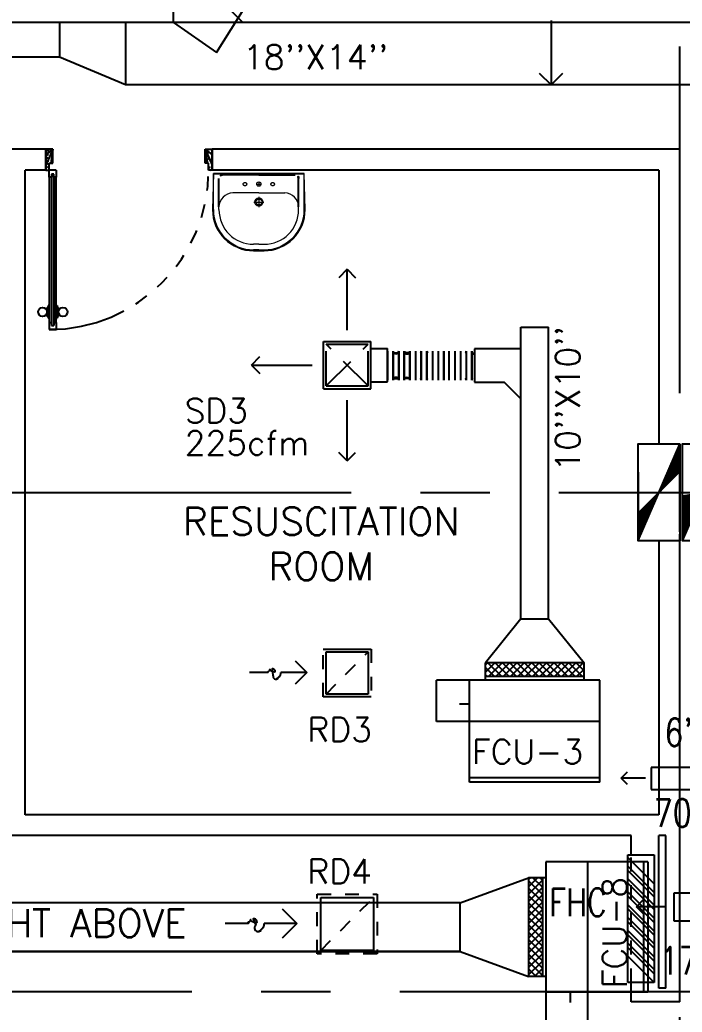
# Model space of a CAD drawing. Extents: x 417866230.2 to 417866327.8, y 43498045.5 to 43498135.4.
# Drawn here: x 417866279.05 to 417866283.83, y 43498103.77 to 43498110.93 of the extents above; entities that cross this region are included whole.
import ezdxf
from ezdxf.enums import TextEntityAlignment as Align

# ---------------------------------------------------------------- set-up
doc = ezdxf.new("R2010")
doc.units = 0
doc.header["$MEASUREMENT"] = 0
for name, pattern in [('CENTERX2', [4, 2.5, -0.5, 0.5, -0.5]), ('DASHED', [0.75, 0.5, -0.25]), ('HIDDEN', [0.375, 0.25, -0.125])]:
    doc.linetypes.add(name, pattern=pattern)
doc.layers.get('0').update_dxf_attribs({"linetype": 'CONTINUOUS'})
for name, color, linetype in [('AXES', 11, 'CENTERX2'), ('COL', 9, 'CONTINUOUS'), ('DOOR', 9, 'CONTINUOUS'), ('DUCT', 6, 'CONTINUOUS'), ('FCU', 6, 'CONTINUOUS'), ('FHC', 9, 'CONTINUOUS'), ('FIX', 9, 'CONTINUOUS'), ('HAT', 12, 'CONTINUOUS'), ('M-AC-FLEX', 3, 'CONTINUOUS'), ('M-EGU.', 2, 'CONTINUOUS'), ('RM-NAME', 9, 'CONTINUOUS'), ('SCD', 2, 'CONTINUOUS'), ('WALL', 4, 'CONTINUOUS')]:
    doc.layers.add(name, color=color, linetype=linetype)
doc.styles.add('ROMANS', font='ROMANS.shx', dxfattribs={"width": 0.6})

# ---------------------------------------------------------------- blocks, each defined once
blk = doc.blocks.new('RM1')
at = {"layer": 'RM-NAME', "style": 'ROMANS'}
for tag, p in [('ROOMNAME1', (0, 323.8095238059759)), ('ROOMNAME2', (0, 0))]:
    blk.add_attdef(tag, text='', height=200, dxfattribs=at).set_placement(p, align=Align.MIDDLE)
blk = doc.blocks.new('C11')
at = {"layer": 'HAT'}
h = blk.add_hatch(dxfattribs=at)
h.set_pattern_fill('ANSI31', color=256, scale=300, style=0)
h.set_pattern_definition([(45, (-383765.2316736817, -62180.99999999946), (-26.51650429449553, 26.51650429449553), [])])
h.paths.add_polyline_path([(-19.99999999988358, 350.0000000000218), (-20, 700.0000000000582), (-319.9999999998836, 700.0000000000655), (-319.9999999998254, 350.0000000000146)])
h.paths.add_polyline_path([(-319.9999999998254, 6.548361852765083e-11), (-20, 5.820766091346741e-11), (-20, 350.0000000000218), (-319.9999999998254, 350.0000000000218)])
h = blk.add_hatch(dxfattribs=at)
h.set_pattern_fill('ANSI31', color=256, scale=300, style=0)
h.set_pattern_definition([(45, (-383445.2316736818, -62180.99999999952), (-26.51650429449553, 26.51650429449553), [])])
h.paths.add_polyline_path([(300.0000000000582, 349.9999999999636), (299.9999999999418, 700), (5.820766091346741e-11, 700.0000000000073), (1.164153218269348e-10, 349.9999999999563)])
h.paths.add_polyline_path([(1.164153218269348e-10, 7.275957614183426e-12), (299.9999999999418, 0), (299.9999999999418, 349.9999999999636), (1.164153218269348e-10, 349.9999999999636)])
at = {"layer": 'COL'}
for points in [[(-19.99999999994179, 700.0000000000582), (-20, 5.820766091346741e-11), (-319.9999999998254, 5.820766091346741e-11), (-319.9999999998254, 700.0000000000582)], [(300.0000000001164, 700), (300.0000000001164, 0), (0, 0), (5.820766091346741e-11, 700)]]:
    blk.add_lwpolyline(points, close=True, dxfattribs=at)
blk = doc.blocks.new('DOOR100')
at = {"layer": 'DOOR', "color": 7, "linetype": 'ByBlock'}
for p, q in [((-75.00000000011642, 1250), (-74.99999999959255, 1300.000000000029)), ((-75.00000000011642, 1300), (-25.00000000011642, 1300)), ((-25.00000000011642, 1300), (-75.00000000011642, 1300)), ((-25.00000000011642, 1250), (-25.00000000011642, 1300)), ((-82.20000000018626, 1127.642457221402), (-82.20000000018626, 1217.642457221402)), ((-75.00000000011642, 1217.642457221402), (-82.20000000018626, 1217.642457221402)), ((-58.00000000011642, 1250), (-75.00000000011642, 1250)), ((-58.00000000011642, 1250), (-58.00000000011642, 1270)), ((-42.00000000011642, 1270), (-58.00000000011642, 1270)), ((-42.00000000011642, 1250), (-42.00000000011642, 1270)), ((-25.00000000011642, 1250), (-42.00000000011642, 1250)), ((-25.00000000011642, 1217.642457221402), (-17.80000000004657, 1217.642457221402)), ((-17.80000000004657, 1127.642457221402), (-17.80000000004657, 1217.642457221402)), ((-91.20000000018626, 1205.042457221396), (-91.20000000018626, 1140.242457221408)), ((-82.20000000018626, 1205.042457221396), (-91.20000000018626, 1205.042457221396)), ((-82.20000000018626, 1205.042457221396), (-82.20000000018626, 1140.242457221408)), ((-17.80000000004657, 1205.042457221396), (-17.80000000004657, 1140.242457221408)), ((-17.80000000004657, 1205.042457221396), (-8.800000000046566, 1205.042457221396)), ((-8.800000000046566, 1205.042457221396), (-8.800000000046566, 1140.242457221408)), ((-82.20000000018626, 1140.242457221408), (-91.20000000018626, 1140.242457221408)), ((-75.00000000011642, 1127.642457221402), (-82.20000000018626, 1127.642457221402)), ((-25.00000000011642, 1127.642457221402), (-17.80000000004657, 1127.642457221402)), ((-17.80000000004657, 1140.242457221408), (-8.800000000046566, 1140.242457221408)), ((-1200, 0), (-1200, 150)), ((-1200, 150), (-1175, 150)), ((-1200, 150), (-1200, 0)), ((-1175, 150), (-1175, 100)), ((-75, 200), (-58, 200)), ((-75, 150), (-75, 200)), ((-75, 150), (-25, 150)), ((-58, 200), (-58, 180)), ((-58, 180), (-42, 180)), ((-42, 200), (-25, 200)), ((-42, 180), (-42, 200)), ((-25, 200), (-25, 150)), ((0, 150), (-25, 150)), ((-25, 150), (-25, 100)), ((0, 0), (0, 150)), ((0, 150), (0, 0)), ((-1150, 0), (-1200, 113.7099299924448)), ((-1175, 100), (-1150, 100)), ((-1150, 0), (-1163.357286043465, 100)), ((-1150, 100), (-1150, 0)), ((-50, 0), (0, 113.7099299924448)), ((-50, 100), (-50, 0)), ((-50, 0), (-36.64271395653486, 100)), ((-25, 100), (-50, 100)), ((-1150, 0), (-1200, 40.1457343158545)), ((-1150, 0), (-1200, 0)), ((-50, 0), (0, 40.1457343158545)), ((-50, 0), (0, 0))]:
    blk.add_line(p, q, dxfattribs=at)
at = {"layer": 'DOOR', "linetype": 'ByBlock'}
for p, q in [((-75.00000000011642, 1250), (-75, 200)), ((-58, 200), (-58.00000000011642, 1250)), ((-42, 200), (-42.00000000011642, 1250)), ((-25, 200), (-25.00000000011642, 1250))]:
    blk.add_line(p, q, dxfattribs=at)
at = {"layer": 'DOOR', "color": 7, "linetype": 'ByBlock'}
for centre in [(-123.5309442150756, 1172.642457221402), (23.53094421490096, 1172.642457221402)]:
    blk.add_circle(centre, 32.39999999998526, dxfattribs=at)
at = {"layer": 'DOOR', "linetype": 'HIDDEN', "ltscale": 0.5}
blk.add_arc((-24.99999999965075, 149.9999999994106), 1150.000000000618, 90, 179.9999999995831, dxfattribs=at)
at = {"layer": 'DOOR', "color": 7, "linetype": 'ByBlock'}
for centre, radius, start, end in [((-1150, 0), 154.4019578127773, 103.7142292212167, 108.8947114515936), ((-50, 0), 154.4019578127773, 71.10528854840643, 76.28577077878333), ((-1150, 0), 134.4019578127773, 100.7199763555959, 111.8401506085482), ((-1150, 0), 94.40195781277725, 90, 121.981811965689), ((-1150, 0), 74.40195781277725, 90, 132.2235735847074), ((-50, 0), 94.40195781277725, 58.01818803431096, 90), ((-50, 0), 74.40195781277725, 47.7764264152926, 90), ((-50, 0), 134.4019578127773, 68.15984939145177, 79.28002364440412), ((-50, 0), 114.4019578127773, 64.0838418833441, 77.3774258719247), ((-1150, 0), 54.40195781277725, 90, 156.7926171089788), ((-1150, 0), 34.40195781277725, 90, 180), ((-1150, 0), 14.40195781277725, 90, 180), ((-50, 0), 54.40195781277725, 23.20738289102122, 90), ((-50, 0), 34.40195781277725, 0, 90), ((-50, 0), 14.40195781277725, 0, 90)]:
    blk.add_arc(centre, radius, start, end, dxfattribs=at)
blk = doc.blocks.new('A$C49F1192B')
at = {"layer": 'DOOR', "color": 0, "linetype": 'ByBlock', "xscale": -1, "rotation": 270}
blk.add_blockref('DOOR100', (4.404137143865228e-05, 1200.000004766945), dxfattribs=at)
blk = doc.blocks.new('15RCD')
at = {"layer": 'M-EGU.', "linetype": 'HIDDEN'}
for p, q in [((-215.5, -215.5), (-215.5, 215.5)), ((-215.5, 215.5), (215.5, 215.5)), ((215.5, 215.5), (215.5, -215.5)), ((-190.5, -190.5), (190.5, 190.5)), ((215.5, -215.5), (-215.5, -215.5))]:
    blk.add_line(p, q, dxfattribs=at)
at = {"layer": 'M-EGU.'}
for p, q in [((-190.5, -190.5), (-190.5, 190.5)), ((-190.5, 190.5), (190.5, 190.5)), ((190.5, 190.5), (190.5, -190.5)), ((-468.7281883955002, 110.085429020226), (-362.6621712446213, 4.019411846995354)), ((-717.6654456853867, 4.019411846995354), (-880.3680452108383, 4.019411846995354)), ((-362.6621712446213, 4.019411846995354), (-598.2370687127113, 4.019411846995354)), ((-362.6621712446213, 4.019411846995354), (-468.7281883955002, -102.0466053336859)), ((190.5, -190.5), (-190.5, -190.5))]:
    blk.add_line(p, q, dxfattribs=at)
blk.add_lwpolyline([(-717.6654456853867, 4.019411846995354, -0.1324001419046424), (-700.9525933265686, 28.1516630128026, -0.15664048728736), (-677.8559874296188, 37.67430285364389, -0.7366118572675341), (-658.9274293780327, -9.531996622681618, 0.7742319307937748), (-638.0465269684792, -55.15178421139717, 0.2033489946306821), (-606.4340447187424, -34.56012412905693, 0.1938082075567039), (-598.2370687127113, 4.019411846995354)], format="xyb", dxfattribs=at)
blk = doc.blocks.new('LAV-003')
at = {"layer": 'FIX', "linetype": 'ByBlock'}
blk.add_line((-327.5, -25), (327.5, -25), dxfattribs=at)
at = {"layer": 'FIX', "linetype": 'Continuous', "lineweight": 20}
for p, q in [((-327.5, -285), (-327.5, -25)), ((327.5, -285), (327.5, -25)), ((0, -165), (-187.4999999999418, -165)), ((0, -165), (187.4999999999418, -165)), ((-287.5, -284.9999999999854), (-287.4999999999418, -264.9999999998545)), ((287.5, -284.9999999999854), (287.4999999999418, -264.9999999998545)), ((0, -535), (-37.5, -535)), ((0, -535), (37.5, -535)), ((0, -575), (-37.5, -575)), ((0, -575), (37.5, -575))]:
    blk.add_line(p, q, dxfattribs=at)
at = {"layer": 'FIX', "linetype": 'ByBlock', "ltscale": 0.3}
for p, q in [((-287.4999999999418, -264.999999999709), (-287.499999999709, -59.99999999749707)), ((-5.820766091346741e-11, -34.99999999755528), (-262.499999999709, -34.99999999752617)), ((5.820766091346741e-11, -34.99999999755528), (262.499999999709, -34.99999999752617)), ((287.4999999999418, -264.999999999709), (287.499999999709, -59.99999999749707))]:
    blk.add_line(p, q, dxfattribs=at)
at = {"layer": 'FIX', "lineweight": 20}
for p, q in [((-15.61226091062417, -100.9398738824166), (15.48742383631179, -100.9398738824166)), ((-2.491287887096405e-08, -85.39003150164353), (-2.491287887096405e-08, -116.4897162631896))]:
    blk.add_line(p, q, dxfattribs=at)
at = {"layer": 'FIX', "linetype": 'DASHED', "lineweight": 20, "ltscale": 0.04}
for p, q in [((0, -193.8699674672098), (0, -266.1300325327902)), ((-35.66062099515693, -230.4694115376333), (36.59944407042349, -230.4694115376333))]:
    blk.add_line(p, q, dxfattribs=at)
at = {"layer": 'FIX', "linetype": 'Continuous', "lineweight": 20}
blk.add_lwpolyline([(294.805849117809, -25.00000000005821), (-5.820766091346741e-11, -25), (-327.5, -25), (-334.5, -284.9999999999854, 0.414213562373095), (-37.5, -582), (0, -581.9999999982538), (37.5, -582, 0.414213562373095), (334.5, -285), (327.5, -25), (5.820766091346741e-11, -25)], format="xyb", dxfattribs=at)
at = {"layer": 'FIX', "linetype": 'HIDDEN', "lineweight": 20, "ltscale": 0.05}
for centre in [(-100, -100.9398738824166), (99.99999997508712, -100.9398738824166)]:
    blk.add_circle(centre, 12.43987389819046, dxfattribs=at)
at = {"layer": 'FIX', "lineweight": 20}
for centre, radius in [((-2.491287887096405e-08, -100.9398738824166), 15.54984237273808), ((0.4694115376332775, -230), 29.5), ((0.4694115376332775, -230), 22.5)]:
    blk.add_circle(centre, radius, dxfattribs=at)
at = {"layer": 'FIX', "linetype": 'ByBlock', "ltscale": 0.3}
for centre, start, end in [((-262.499999999709, -59.99999999752617), 90, 180), ((262.499999999709, -59.99999999752617), 0, 90)]:
    blk.add_arc(centre, 25, start, end, dxfattribs=at)
at = {"layer": 'FIX', "linetype": 'Continuous', "lineweight": 20}
for centre, radius, start, end in [((-187.4999999999418, -265), 100, 90, 180), ((187.4999999999418, -265), 100, 0, 90), ((-37.5, -285), 290, 180, 270), ((-37.5, -285), 250, 180, 270), ((37.5, -285), 290, 270, 0), ((37.5, -285), 250, 270, 0)]:
    blk.add_arc(centre, radius, start, end, dxfattribs=at)
blk = doc.blocks.new('*X118')
at = {"color": 0}
for p, q in [((23911.7016311791, -1650.208508714593), (23965.97302511345, -1595.937114780238)), ((23911.7016311791, -1597.1755001256), (23912.94001652446, -1595.937114780238)), ((23969.80072215648, -1695.937114780238), (23911.7016311791, -1637.838023802854)), ((23919.00603370244, -1695.937114780238), (24019.00603370244, -1595.937114780238)), ((24022.83373074547, -1695.937114780238), (23922.83373074547, -1595.937114780238)), ((23972.03904229144, -1695.937114780238), (24072.03904229143, -1595.937114780238)), ((24075.86673933447, -1695.937114780238), (23975.86673933446, -1595.937114780238)), ((24025.07205088043, -1695.937114780238), (24125.07205088042, -1595.937114780238)), ((24128.89974792346, -1695.937114780238), (24028.89974792345, -1595.937114780238)), ((24078.10505946942, -1695.937114780238), (24178.10505946941, -1595.937114780238)), ((24181.93275651245, -1695.937114780238), (24081.93275651244, -1595.937114780238)), ((24131.13806805841, -1695.937114780238), (24231.13806805841, -1595.937114780238)), ((24234.96576510144, -1695.937114780238), (24134.96576510143, -1595.937114780238)), ((24184.1710766474, -1695.937114780238), (24284.1710766474, -1595.937114780238)), ((24287.99877369043, -1695.937114780238), (24187.99877369043, -1595.937114780238)), ((24237.20408523639, -1695.937114780238), (24337.20408523639, -1595.937114780238)), ((24341.03178227942, -1695.937114780238), (24241.03178227942, -1595.937114780238)), ((24290.23709382538, -1695.937114780238), (24390.23709382538, -1595.937114780238)), ((24394.06479086841, -1695.937114780238), (24294.06479086841, -1595.937114780238)), ((24343.27010241437, -1695.937114780238), (24443.27010241437, -1595.937114780238)), ((24447.0977994574, -1695.937114780238), (24347.0977994574, -1595.937114780238)), ((24396.30311100336, -1695.937114780238), (24496.30311100336, -1595.937114780238)), ((24500.13080804639, -1695.937114780238), (24400.13080804639, -1595.937114780238)), ((24449.33611959235, -1695.937114780238), (24549.33611959235, -1595.937114780238)), ((24553.16381663538, -1695.937114780238), (24453.16381663538, -1595.937114780238)), ((24502.36912818134, -1695.937114780238), (24602.36912818134, -1595.937114780238)), ((24606.19682522438, -1695.937114780238), (24506.19682522438, -1595.937114780238)), ((24555.40213677034, -1695.937114780238), (24623.7016311791, -1627.637620371471)), ((24623.7016311791, -1660.408912145975), (24559.22983381337, -1595.937114780238)), ((24623.7016311791, -1607.375903556984), (24612.26284240236, -1595.937114780238)), ((23916.76771356749, -1695.937114780238), (23911.7016311791, -1690.871032391843)), ((24608.43514535933, -1695.937114780238), (24623.7016311791, -1680.670628960463))]:
    blk.add_line(p, q, dxfattribs=at)

msp = doc.modelspace()

# ---------------------------------------------------------------- hatches: boundary and pattern name
at = {"layer": 'FHC', "linetype": 'ByBlock', "ltscale": 0.3}
h = msp.add_hatch(dxfattribs=at)
h.set_pattern_fill('ANSI32', color=256, scale=175, angle=89.99999999999999, style=0)
h.set_pattern_definition([(135, (417866314.6828682, 43497871.7909012), (-0.04640388201837189, -0.04640388201837187), []), (135, (417866314.6828682, 43497871.82183712), (-0.04640388201837189, -0.04640388201837187), [])])
h.paths.add_polyline_path([(417866283.6318632, 43498104.90708099), (417866283.4418632, 43498104.90708099), (417866283.4418632, 43498103.98708099), (417866283.6318632, 43498103.98708099)])
h.paths.add_polyline_path([(417866284.052987, 43498103.77447238), (417866283.6321536, 43498103.77447238), (417866283.6321536, 43498104.03697238), (417866284.052987, 43498104.03697238)], flags=9)

# ---------------------------------------------------------------- linework, layer by layer
at = {"layer": 'AXES'}
for p, q in [((417866283.8168632, 43498056.23778734), (417866283.8168632, 43498134.3652593)), ((417866230.9454184, 43498107.52208099), (417866300.0368633, 43498107.52208099)), ((417866241.7968633, 43498103.92208099), (417866300.0368633, 43498103.92208099))]:
    msp.add_line(p, q, dxfattribs=at)
at = {"layer": 'DUCT'}
for p, q in [((417866280.1641046, 43498110.91214073), (417866280.1641046, 43498113.32193784)), ((417866280.473214, 43498110.69570003), (417866280.6843501, 43498111.03217366)), ((417866280.6610366, 43498110.91406589), (417866280.5641046, 43498111.01099781)), ((417866266.2359461, 43498110.91406589), (417866284.4763185, 43498110.91406589)), ((417866279.3397486, 43498110.91406589), (417866279.3397486, 43498110.66406589)), ((417866279.8172233, 43498110.91406589), (417866279.8172233, 43498110.46406589)), ((417866280.1641046, 43498110.91214073), (417866280.473214, 43498110.69570003)), ((417866273.3182054, 43498110.66406589), (417866279.3397486, 43498110.66406589)), ((417866279.3397486, 43498110.66406589), (417866279.8172233, 43498110.46406589)), ((417866279.8172233, 43498110.46406589), (417866284.4763185, 43498110.46406589)), ((417866282.6705498, 43498108.71471705), (417866282.8705498, 43498108.71471705)), ((417866282.6705498, 43498106.6098675), (417866282.6705498, 43498108.71471705)), ((417866282.8705498, 43498106.6098675), (417866282.8705498, 43498108.71471705)), ((417866282.6705498, 43498108.55723672), (417866282.3353159, 43498108.55723672)), ((417866282.3353159, 43498108.55723672), (417866282.3353159, 43498108.31723671)), ((417866282.3353159, 43498108.31723671), (417866282.5505498, 43498108.31723671)), ((417866282.6705498, 43498108.19723672), (417866282.5505498, 43498108.31723671)), ((417866282.6705498, 43498106.6098675), (417866282.4145498, 43498106.29385179)), ((417866282.6705498, 43498106.6098675), (417866282.8705498, 43498106.6098675)), ((417866282.8705498, 43498106.6098675), (417866283.1265498, 43498106.29385179)), ((417866284.4750117, 43498105.53905951), (417866283.611165, 43498105.53905951)), ((417866283.611165, 43498105.53905951), (417866283.611165, 43498105.37905951)), ((417866283.611165, 43498105.37905951), (417866284.3950117, 43498105.37905951)), ((417866282.2327218, 43498104.56175201), (417866282.7259127, 43498104.74275201)), ((417866283.7753671, 43498104.63086342), (417866283.7753671, 43498104.43086343)), ((417866284.4730362, 43498104.63086342), (417866283.7753671, 43498104.63086342)), ((417866282.2327218, 43498104.56175201), (417866276.026503, 43498104.56175201)), ((417866282.2327218, 43498104.211752), (417866282.2327218, 43498104.56175201)), ((417866283.7753671, 43498104.43086343), (417866284.3730362, 43498104.43086343)), ((417866276.026503, 43498104.211752), (417866282.2327218, 43498104.211752)), ((417866282.2327218, 43498104.211752), (417866276.2687961, 43498104.211752)), ((417866282.2327218, 43498104.211752), (417866282.7259127, 43498104.030752))]:
    msp.add_line(p, q, dxfattribs=at)
at = {"layer": 'FCU', "color": 3}
for p, q in [((417866283.1265498, 43498106.29385179), (417866282.4145498, 43498106.29385179)), ((417866282.4145498, 43498106.16885179), (417866282.4145498, 43498106.29385179)), ((417866283.1265498, 43498106.16885179), (417866283.1265498, 43498106.29385179)), ((417866282.3005498, 43498106.16885179), (417866282.0625498, 43498106.16885179)), ((417866282.0625498, 43498105.86885179), (417866282.0625498, 43498106.16885179)), ((417866283.1265498, 43498106.19385178), (417866282.4145498, 43498106.19385178)), ((417866282.3005498, 43498105.99386915), (417866282.2272009, 43498105.99386915)), ((417866282.3005498, 43498105.86885179), (417866282.0625498, 43498105.86885179)), ((417866283.2405498, 43498105.46385179), (417866282.3005498, 43498105.46385179)), ((417866283.5559127, 43498104.856752), (417866283.5559127, 43498103.916752)), ((417866282.7259127, 43498104.742752), (417866282.7259127, 43498104.030752)), ((417866282.8509127, 43498104.742752), (417866282.7259127, 43498104.742752)), ((417866282.8259127, 43498104.742752), (417866282.8259127, 43498104.030752)), ((417866282.8509127, 43498104.030752), (417866282.7259127, 43498104.030752)), ((417866282.8509127, 43498103.916752), (417866282.8509127, 43498103.67875201)), ((417866283.0258954, 43498103.916752), (417866283.0258954, 43498103.84340308)), ((417866283.1509127, 43498103.916752), (417866283.1509127, 43498103.67875201))]:
    msp.add_line(p, q, dxfattribs=at)
at = {"layer": 'FCU', "color": 6}
for p, q in [((417866282.3005498, 43498105.43185179), (417866282.3005498, 43498106.16885179)), ((417866283.2405498, 43498106.16885179), (417866282.3005498, 43498106.16885179)), ((417866283.2405498, 43498105.43185179), (417866283.2405498, 43498106.16885179)), ((417866283.2405498, 43498105.86885179), (417866282.3005498, 43498105.86885179)), ((417866283.2405498, 43498105.43185179), (417866282.3005498, 43498105.43185179)), ((417866282.8509127, 43498104.856752), (417866282.8509127, 43498103.916752)), ((417866283.5879127, 43498104.856752), (417866282.8509127, 43498104.856752)), ((417866283.1509127, 43498104.856752), (417866283.1509127, 43498103.916752)), ((417866283.5879127, 43498104.856752), (417866283.5879127, 43498103.916752)), ((417866283.5879127, 43498103.916752), (417866282.8509127, 43498103.916752))]:
    msp.add_line(p, q, dxfattribs=at)
at = {"layer": 'FHC', "linetype": 'ByBlock', "ltscale": 0.3}
for p, q in [((417866283.4418632, 43498103.98708099), (417866283.4418632, 43498104.90708098)), ((417866283.4418632, 43498104.90708098), (417866283.6318632, 43498104.90708098)), ((417866283.6318632, 43498104.90708098), (417866283.6318632, 43498103.98708099)), ((417866283.6318632, 43498103.98708099), (417866283.4418632, 43498103.98708099))]:
    msp.add_line(p, q, dxfattribs=at)
at = {"layer": 'FHC', "linetype": 'HIDDEN', "ltscale": 0.25}
msp.add_line((417866283.4668633, 43498103.98902512), (417866283.4668633, 43498104.90620852), dxfattribs=at)
at = {"layer": 'M-AC-FLEX', "color": 11}
for p, q in [((417866281.7072131, 43498108.54168406), (417866281.7072131, 43498108.33158848)), ((417866281.7072132, 43498108.54168406), (417866281.7072132, 43498108.33158848)), ((417866281.7479436, 43498108.33123138), (417866281.7479436, 43498108.54132698)), ((417866281.7479466, 43498108.54168406), (417866281.7479466, 43498108.33158848)), ((417866281.7479468, 43498108.54168406), (417866281.7479468, 43498108.33158848)), ((417866281.747947, 43498108.54168406), (417866281.747947, 43498108.33158848)), ((417866281.7886803, 43498108.54168406), (417866281.7886803, 43498108.33158848)), ((417866281.7886806, 43498108.54168406), (417866281.7886806, 43498108.33158848)), ((417866281.7886836, 43498108.33123138), (417866281.7886836, 43498108.54132698)), ((417866281.828703, 43498108.33123138), (417866281.828703, 43498108.54132698)), ((417866281.8287062, 43498108.54168406), (417866281.8287062, 43498108.33158848)), ((417866281.8701472, 43498108.54168406), (417866281.8701472, 43498108.33158848)), ((417866281.8701474, 43498108.54168406), (417866281.8701474, 43498108.33158848)), ((417866281.8701476, 43498108.54168406), (417866281.8701476, 43498108.33158848)), ((417866281.8701506, 43498108.33123138), (417866281.8701506, 43498108.54132698)), ((417866281.910881, 43498108.54168406), (417866281.910881, 43498108.33158848)), ((417866281.9108811, 43498108.54168406), (417866281.9108811, 43498108.33158848)), ((417866281.9516146, 43498108.54168406), (417866281.9516146, 43498108.33158848)), ((417866281.9516146, 43498108.54168406), (417866281.9516146, 43498108.33158848)), ((417866281.9516179, 43498108.33123138), (417866281.9516179, 43498108.54132698)), ((417866281.9516179, 43498108.33123138), (417866281.9516179, 43498108.54132698)), ((417866281.9916372, 43498108.33123138), (417866281.9916372, 43498108.54132698)), ((417866281.9916372, 43498108.33123138), (417866281.9916372, 43498108.54132698)), ((417866281.9916406, 43498108.54168406), (417866281.9916406, 43498108.33158848)), ((417866281.9916406, 43498108.54168406), (417866281.9916406, 43498108.33158848)), ((417866282.032374, 43498108.54168406), (417866282.032374, 43498108.33158848)), ((417866282.0323742, 43498108.54168406), (417866282.0323742, 43498108.33158848)), ((417866282.0731076, 43498108.54168406), (417866282.0731076, 43498108.33158848)), ((417866282.0731078, 43498108.54168406), (417866282.0731078, 43498108.33158848)), ((417866282.1138414, 43498108.54168406), (417866282.1138414, 43498108.33158848)), ((417866282.1138414, 43498108.54168406), (417866282.1138414, 43498108.33158848)), ((417866282.1138445, 43498108.33123138), (417866282.1138445, 43498108.54132698)), ((417866282.1138445, 43498108.33123138), (417866282.1138445, 43498108.54132698)), ((417866282.1538639, 43498108.33123138), (417866282.1538639, 43498108.54132698)), ((417866282.1946007, 43498108.54168406), (417866282.1946007, 43498108.33158848)), ((417866282.1946009, 43498108.54168406), (417866282.1946009, 43498108.33158848)), ((417866282.2353343, 43498108.54168406), (417866282.2353343, 43498108.33158848)), ((417866282.2353345, 43498108.54168406), (417866282.2353345, 43498108.33158848)), ((417866282.2760679, 43498108.54168406), (417866282.2760679, 43498108.33158848)), ((417866282.3160905, 43498108.33123138), (417866282.3160905, 43498108.54132698)), ((417866282.3160905, 43498108.33123138), (417866282.3160905, 43498108.54132698)), ((417866282.3160939, 43498108.54168406), (417866282.3160939, 43498108.33158848)), ((417866282.3160939, 43498108.54168406), (417866282.3160939, 43498108.33158848))]:
    msp.add_line(p, q, dxfattribs=at)
at = {"layer": 'M-AC-FLEX'}
for points in [[(417866281.707213, 43498108.54168406, -1), (417866281.7479468, 43498108.54168406)], [(417866281.7886804, 43498108.54168406, -1), (417866281.7479468, 43498108.54168406, 0.9999999999999997), (417866281.707213, 43498108.54168406)], [(417866281.7479468, 43498108.54168406, 1), (417866281.707213, 43498108.54168406)], [(417866281.7479468, 43498108.54168406, 1), (417866281.7886804, 43498108.54168406, -0.9999999999999997), (417866281.8294141, 43498108.54168406)], [(417866281.7479468, 43498108.54168406, 1), (417866281.7886804, 43498108.54168406)], [(417866281.7886804, 43498108.54168406, -1), (417866281.7479468, 43498108.54168406)], [(417866281.7527439, 43498108.52855415, 0.6992901261265431), (417866281.7886803, 43498108.54168406)], [(417866281.7703055, 43498108.52141489, 0.3858016011602087), (417866281.7886801, 43498108.54168406, -0.9999999999999997), (417866281.8294138, 43498108.54168406)], [(417866281.7886801, 43498108.54168406, -0.3858016011602087), (417866281.7703055, 43498108.52141489, -0.3858016011602087)], [(417866281.7703056, 43498108.52141489, 0.3858016011602087), (417866281.7886803, 43498108.54168406, -0.9999999999999997), (417866281.829414, 43498108.54168406)], [(417866281.7886803, 43498108.54168406, -0.3858016011602087), (417866281.7703056, 43498108.52141489, -0.3858016011602087)], [(417866281.7886801, 43498108.54168406, -1), (417866281.8294138, 43498108.54168406)], [(417866281.8701474, 43498108.54168406, -1), (417866281.8294138, 43498108.54168406, 0.9999999999999997), (417866281.7886801, 43498108.54168406)], [(417866281.8294138, 43498108.54168406, 1), (417866281.7886801, 43498108.54168406)], [(417866281.8294141, 43498108.54168406, 1), (417866281.7886804, 43498108.54168406)], [(417866281.7886804, 43498108.54168406, -1), (417866281.8294141, 43498108.54168406)], [(417866281.8477888, 43498108.52141489, -0.3858016011602087), (417866281.8294141, 43498108.54168406, 0.9999999999999997), (417866281.7886804, 43498108.54168406)], [(417866281.829414, 43498108.54168406, 1), (417866281.7886803, 43498108.54168406)], [(417866281.7886803, 43498108.54168406, -1), (417866281.829414, 43498108.54168406)], [(417866281.8477886, 43498108.52141489, -0.3858016011602087), (417866281.829414, 43498108.54168406, 0.9999999999999997), (417866281.7886803, 43498108.54168406)], [(417866281.7886803, 43498108.54168406, -1), (417866281.829414, 43498108.54168406)], [(417866281.829414, 43498108.54168406, 1), (417866281.7886803, 43498108.54168406)], [(417866281.8294138, 43498108.54168406, 1), (417866281.8701474, 43498108.54168406, -0.9999999999999997), (417866281.9108812, 43498108.54168406)], [(417866281.8701474, 43498108.54168406, -1), (417866281.8294138, 43498108.54168406)], [(417866281.8294138, 43498108.54168406, 1), (417866281.8701474, 43498108.54168406)], [(417866281.829414, 43498108.54168406, 0.3858016011602087), (417866281.8477886, 43498108.52141489, 0.3858016011602087)], [(417866281.8653503, 43498108.52855415, -0.6992901261265431), (417866281.829414, 43498108.54168406)], [(417866281.8294141, 43498108.54168406, 0.3858016011602087), (417866281.8477888, 43498108.52141489, 0.3858016011602087)], [(417866281.9108812, 43498108.54168406, 1), (417866281.8701474, 43498108.54168406)], [(417866281.8701474, 43498108.54168406, -1), (417866281.9108812, 43498108.54168406)], [(417866281.9516147, 43498108.54168406, -1), (417866281.9108812, 43498108.54168406, 0.9999999999999997), (417866281.8701474, 43498108.54168406)], [(417866281.9108812, 43498108.54168406, 1), (417866281.9516147, 43498108.54168406)], [(417866281.9516147, 43498108.54168406, -0.4123322109656019), (417866281.9313788, 43498108.52131771, -0.4123322109656019)], [(417866281.9516146, 43498108.54095959, 0.004509969774748916), (417866281.951618, 43498108.54132698, -1.018005099723095), (417866281.9916373, 43498108.54132698)], [(417866281.9916406, 43498108.54095959, -0.004509969774748916), (417866281.9916373, 43498108.54132698, 1.018005099723095), (417866281.951618, 43498108.54132698)], [(417866281.9916405, 43498108.54168406, 1), (417866282.0323741, 43498108.54168406, -0.9999999999999997), (417866282.0731079, 43498108.54168406)], [(417866281.9916405, 43498108.54168406, 0.4123322109656019), (417866282.0118764, 43498108.52131771, 0.4123322109656019)], [(417866282.0323741, 43498108.54168406, -1), (417866281.9916405, 43498108.54168406)], [(417866282.0323741, 43498108.54168406, -1), (417866282.0731079, 43498108.54168406)], [(417866282.1138414, 43498108.54168406, -1), (417866282.0731079, 43498108.54168406, 0.9999999999999997), (417866282.0323741, 43498108.54168406)], [(417866282.0731079, 43498108.54168406, 1), (417866282.0323741, 43498108.54168406)], [(417866282.0731079, 43498108.54168406, 1), (417866282.1138414, 43498108.54168406)], [(417866282.1138414, 43498108.54095959, 0.004509969774748916), (417866282.1138446, 43498108.54132698, -1.018005099723095), (417866282.153864, 43498108.54132698)], [(417866282.1538672, 43498108.54095959, -0.004509969774748916), (417866282.153864, 43498108.54132698, 1.018005099723095), (417866282.1138446, 43498108.54132698)], [(417866282.1538671, 43498108.54168406, 1), (417866282.1946008, 43498108.54168406, -0.9999999999999997), (417866282.2353345, 43498108.54168406)], [(417866282.1946008, 43498108.54168406, -1), (417866282.1538671, 43498108.54168406)], [(417866282.2353345, 43498108.54168406, 1), (417866282.1946008, 43498108.54168406)], [(417866282.1946008, 43498108.54168406, -1), (417866282.2353345, 43498108.54168406)], [(417866282.276068, 43498108.54168406, -1), (417866282.2353345, 43498108.54168406, 0.9999999999999997), (417866282.1946008, 43498108.54168406)], [(417866282.2353345, 43498108.54168406, 1), (417866282.276068, 43498108.54168406)], [(417866282.276068, 43498108.54168406, -0.4123322109656019), (417866282.2558321, 43498108.52131771, -0.4123322109656019)], [(417866282.2760679, 43498108.54095959, 0.004509969774748916), (417866282.2760713, 43498108.54132698, -1.018005099723095), (417866282.3160906, 43498108.54132698)], [(417866282.3160939, 43498108.54095959, -0.004509969774748916), (417866282.3160906, 43498108.54132698, 1.018005099723095), (417866282.2760713, 43498108.54132698)], [(417866282.3353159, 43498108.5213495, -0.3978381780453271), (417866282.3160939, 43498108.54168406)], [(417866282.3160939, 43498108.54168406, 0.3978372346509812), (417866282.3353159, 43498108.52134942, 0.3978372346509812)], [(417866282.3160939, 43498108.54168406, 0.3978373670631874), (417866282.3353159, 43498108.52134942, 0.3978373670631874)], [(417866281.7886804, 43498108.33158848, 1), (417866281.7479468, 43498108.33158848, -0.9999999999999997), (417866281.707213, 43498108.33158848)], [(417866281.7479469, 43498108.33159877, 0.004509969774748916), (417866281.7479436, 43498108.33123139, -0.008922227067377475), (417866281.7479436, 43498108.33051721)], [(417866281.7479468, 43498108.3308743, 0.004461024754221227), (417866281.7479436, 43498108.33123139)], [(417866281.7479468, 43498108.33158848, -1), (417866281.7886804, 43498108.33158848, 0.9999999999999997), (417866281.8294141, 43498108.33158848)], [(417866281.7527439, 43498108.3447184, -0.6992901261265431), (417866281.7886803, 43498108.33158848, 0.9999999999999997), (417866281.829414, 43498108.33158848)], [(417866281.7703055, 43498108.35185765, -0.3858016011602087), (417866281.7886801, 43498108.33158848, 0.9999999999999997), (417866281.8294138, 43498108.33158848)], [(417866281.7703056, 43498108.35185765, -0.3858016011602087), (417866281.7886803, 43498108.33158848, 0.9999999999999997), (417866281.829414, 43498108.33158848)], [(417866281.8701474, 43498108.33158848, 1), (417866281.8294138, 43498108.33158848, -0.9999999999999997), (417866281.7886801, 43498108.33158848)], [(417866281.7886801, 43498108.33159877, -0.004509969774748916), (417866281.7886834, 43498108.33123139, 0.008922227067377475), (417866281.7886834, 43498108.33051721)], [(417866281.7886803, 43498108.33159877, -0.004509969774748916), (417866281.7886835, 43498108.33123139, 0.008922227067377475), (417866281.7886835, 43498108.33051721)], [(417866281.8653503, 43498108.3447184, 0.6992901261265431), (417866281.829414, 43498108.33158848, -0.9999999999999997), (417866281.7886803, 43498108.33158848)], [(417866281.8477886, 43498108.35185765, 0.3858016011602087), (417866281.829414, 43498108.33158848, -0.9999999999999997), (417866281.7886803, 43498108.33158848)], [(417866281.8477888, 43498108.35185765, 0.3858016011602087), (417866281.8294141, 43498108.33158848, -0.9999999999999997), (417866281.7886804, 43498108.33158848)], [(417866281.7886803, 43498108.3308743, -0.004461024754221227), (417866281.7886834, 43498108.33123139)], [(417866281.7886804, 43498108.3308743, -0.004461024754221227), (417866281.7886835, 43498108.33123139)], [(417866281.829414, 43498108.33159877, 0.004509969774748916), (417866281.8294107, 43498108.33123139, -0.008922227067377475), (417866281.8294107, 43498108.33051721)], [(417866281.8294138, 43498108.3308743, 0.004461024754221227), (417866281.8294107, 43498108.33123139)], [(417866281.8294141, 43498108.33159877, 0.004509969774748916), (417866281.8294108, 43498108.33123139, -0.008922227067377475), (417866281.8294108, 43498108.33051721)], [(417866281.829414, 43498108.3308743, 0.004461024754221227), (417866281.8294108, 43498108.33123139)], [(417866281.8294138, 43498108.33158848, -1), (417866281.8701474, 43498108.33158848, 0.9999999999999997), (417866281.9108812, 43498108.33158848)], [(417866281.8701473, 43498108.33159877, -0.004509969774748916), (417866281.8701506, 43498108.33123139, 0.008922227067377475), (417866281.8701506, 43498108.33051721)], [(417866281.9516147, 43498108.33158848, 1), (417866281.9108812, 43498108.33158848, -0.9999999999999997), (417866281.8701474, 43498108.33158848)], [(417866281.8701474, 43498108.3308743, -0.004461024754221227), (417866281.8701506, 43498108.33123139)], [(417866281.9516147, 43498108.33158848, 0.4123322109656019), (417866281.9313788, 43498108.35195484, 0.4123322109656019)], [(417866281.9516147, 43498108.33158848, 0.9998379277357049), (417866281.9916405, 43498108.3308743)], [(417866281.9516147, 43498108.33158848, 0.9998379277357049), (417866281.9916405, 43498108.3308743)], [(417866281.9516146, 43498108.33159877, -0.004509969774748916), (417866281.951618, 43498108.33123139, 0.008922227067377475), (417866281.951618, 43498108.33051721)], [(417866281.9916405, 43498108.33158848, -0.9998379277357049), (417866281.9516147, 43498108.3308743)], [(417866281.9916405, 43498108.33158848, -0.9998379277357049), (417866281.9516147, 43498108.3308743)], [(417866281.9516147, 43498108.3308743, -0.004461024754221227), (417866281.951618, 43498108.33123139)], [(417866281.9516147, 43498108.3308743, -0.004461024754221227), (417866281.951618, 43498108.33123139)], [(417866281.951618, 43498108.33123139, 0.008922204748517097), (417866281.951618, 43498108.33051721)], [(417866281.9916406, 43498108.33159877, 0.004509969774748916), (417866281.9916373, 43498108.33123139, -0.008922227067377475), (417866281.9916373, 43498108.33051721)], [(417866281.9916405, 43498108.3308743, 0.004461024754221227), (417866281.9916373, 43498108.33123139)], [(417866281.9916373, 43498108.33123139, -0.008922204748517097), (417866281.9916373, 43498108.33051721)], [(417866281.9916405, 43498108.3308743, 0.004461024754221227), (417866281.9916373, 43498108.33123139)], [(417866281.9916405, 43498108.33158848, -1), (417866282.0323741, 43498108.33158848, 0.9999999999999997), (417866282.0731079, 43498108.33158848)], [(417866281.9916405, 43498108.33158848, -0.4123322109656019), (417866282.0118764, 43498108.35195484, -0.4123322109656019)], [(417866282.1138414, 43498108.33158848, 1), (417866282.0731079, 43498108.33158848, -0.9999999999999997), (417866282.0323741, 43498108.33158848)], [(417866282.1138414, 43498108.33158848, 0.9998379277357049), (417866282.1538671, 43498108.3308743)], [(417866282.1138414, 43498108.33158848, 0.9998379277357049), (417866282.1538671, 43498108.3308743)], [(417866282.1138414, 43498108.33159877, -0.004509969774748916), (417866282.1138446, 43498108.33123139, 0.008922227067377475), (417866282.1138446, 43498108.33051721)], [(417866282.1538671, 43498108.33158848, -0.9998379277357049), (417866282.1138414, 43498108.3308743)], [(417866282.1538671, 43498108.33158848, -0.9998379277357049), (417866282.1138414, 43498108.3308743)], [(417866282.1138414, 43498108.3308743, -0.004461024754221227), (417866282.1138446, 43498108.33123139)], [(417866282.1138446, 43498108.33123139, 0.008922204748517097), (417866282.1138446, 43498108.33051721)], [(417866282.1138414, 43498108.3308743, -0.004461024754221227), (417866282.1138446, 43498108.33123139)], [(417866282.1538672, 43498108.33159877, 0.004509969774748916), (417866282.153864, 43498108.33123139, -0.008922227067377475), (417866282.153864, 43498108.33051721)], [(417866282.1538671, 43498108.3308743, 0.004461024754221227), (417866282.153864, 43498108.33123139)], [(417866282.1538671, 43498108.3308743, 0.004461024754221227), (417866282.153864, 43498108.33123139)], [(417866282.153864, 43498108.33123139, -0.008922204748517097), (417866282.153864, 43498108.33051721)], [(417866282.1538671, 43498108.33158848, -1), (417866282.1946008, 43498108.33158848, 0.9999999999999997), (417866282.2353345, 43498108.33158848)], [(417866282.276068, 43498108.33158848, 1), (417866282.2353345, 43498108.33158848, -0.9999999999999997), (417866282.1946008, 43498108.33158848)], [(417866282.276068, 43498108.33158848, 0.4123322109656019), (417866282.2558321, 43498108.35195484, 0.4123322109656019)], [(417866282.276068, 43498108.33158848, 0.9998379277357049), (417866282.3160939, 43498108.3308743)], [(417866282.276068, 43498108.33158848, 0.9998379277357049), (417866282.3160939, 43498108.3308743)], [(417866282.2760679, 43498108.33159877, -0.004509969774748916), (417866282.2760713, 43498108.33123139, 0.008922227067377475), (417866282.2760713, 43498108.33051721)], [(417866282.3160939, 43498108.33158848, -0.9998379277357049), (417866282.276068, 43498108.3308743)], [(417866282.3160939, 43498108.33158848, -0.9998379277357049), (417866282.276068, 43498108.3308743)], [(417866282.276068, 43498108.3308743, -0.004461024754221227), (417866282.2760713, 43498108.33123139)], [(417866282.276068, 43498108.3308743, -0.004461024754221227), (417866282.2760713, 43498108.33123139)], [(417866282.2760713, 43498108.33123139, 0.008922204748517097), (417866282.2760713, 43498108.33051721)], [(417866282.3160939, 43498108.33159877, 0.004509969774748916), (417866282.3160906, 43498108.33123139, -0.008922227067377475), (417866282.3160906, 43498108.33051721)], [(417866282.3160939, 43498108.3308743, 0.004461024754221227), (417866282.3160906, 43498108.33123139)], [(417866282.3160939, 43498108.3308743, 0.004461024754221227), (417866282.3160906, 43498108.33123139)], [(417866282.3160906, 43498108.33123139, -0.008922204748517097), (417866282.3160906, 43498108.33051721)], [(417866282.3160939, 43498108.33158848, -0.4123322109656019), (417866282.3363297, 43498108.35195484, -0.4123322109656019)], [(417866282.3160939, 43498108.33158848, -0.3978372346509812), (417866282.3353159, 43498108.35192312, -0.3978372346509812)]]:
    msp.add_lwpolyline(points, format="xyb", dxfattribs=at)
at = {"layer": 'M-EGU.'}
for p, q in [((417866282.8880389, 43498110.92549983), (417866282.8880389, 43498110.46208099)), ((417866282.8031861, 43498110.5469338), (417866282.8880389, 43498110.46208099)), ((417866282.8880389, 43498110.46208099), (417866282.9728917, 43498110.5469338)), ((417866281.4168133, 43498109.13164332), (417866281.3557192, 43498109.07054929)), ((417866281.4168133, 43498108.69283565), (417866281.4168133, 43498109.13164332)), ((417866281.4168133, 43498109.13164332), (417866281.4779073, 43498109.07054929)), ((417866281.2464132, 43498108.61084332), (417866281.5872133, 43498108.61084332)), ((417866281.2464132, 43498108.27004331), (417866281.2464132, 43498108.61084332)), ((417866281.5872133, 43498108.27004331), (417866281.5872133, 43498108.61084332)), ((417866281.5872133, 43498108.56044331), (417866281.7072132, 43498108.56044331)), ((417866281.7072132, 43498108.32044332), (417866281.7072132, 43498108.56044331)), ((417866280.7256132, 43498108.44044331), (417866280.7867073, 43498108.50153734)), ((417866280.7256132, 43498108.44044331), (417866281.1644209, 43498108.44044331)), ((417866280.7256132, 43498108.44044331), (417866280.7867073, 43498108.37934929)), ((417866281.5872133, 43498108.32044332), (417866281.7072132, 43498108.32044332)), ((417866281.2464132, 43498108.27004331), (417866281.5872133, 43498108.27004331)), ((417866281.4168133, 43498107.74924331), (417866281.4168133, 43498108.18805098)), ((417866281.4168133, 43498107.74924331), (417866281.3557192, 43498107.81033734)), ((417866281.4168133, 43498107.74924331), (417866281.4779073, 43498107.81033734)), ((417866283.3945662, 43498105.46082726), (417866283.4398211, 43498105.5060821)), ((417866283.4398211, 43498105.41557243), (417866283.3945662, 43498105.46082726)), ((417866283.5688124, 43498105.46082726), (417866283.3945662, 43498105.46082726)), ((417866283.5046186, 43498104.53307311), (417866283.5611871, 43498104.58964165)), ((417866283.7224264, 43498104.53307311), (417866283.5046186, 43498104.53307311)), ((417866283.5611871, 43498104.47650457), (417866283.5046186, 43498104.53307311))]:
    msp.add_line(p, q, dxfattribs=at)
at = {"layer": 'M-EGU.', "linetype": 'HIDDEN'}
for p, q in [((417866281.2664133, 43498108.29004332), (417866281.5672132, 43498108.59084331)), ((417866281.5672132, 43498108.29004332), (417866281.2664133, 43498108.59084331)), ((417866281.2664133, 43498108.59084331), (417866281.5672132, 43498108.59084331)), ((417866281.2664133, 43498108.29004332), (417866281.2664133, 43498108.59084331)), ((417866281.5672132, 43498108.29004332), (417866281.5672132, 43498108.59084331)), ((417866281.2664133, 43498108.29004332), (417866281.5672132, 43498108.29004332))]:
    msp.add_line(p, q, dxfattribs=at)
at = {"layer": 'WALL'}
for p, q in [((417866279.2418633, 43498109.99708098), (417866278.7918633, 43498109.99708098)), ((417866279.2418633, 43498109.84708098), (417866279.2418633, 43498109.99708098)), ((417866283.8168632, 43498109.99708098), (417866280.4418632, 43498109.99708098)), ((417866280.4418632, 43498109.84708098), (417866280.4418632, 43498109.99708098)), ((417866283.8168632, 43498109.84708098), (417866283.8168632, 43498109.99708098)), ((417866279.0918633, 43498105.19708098), (417866279.0918633, 43498109.84708098)), ((417866279.2418633, 43498109.84708098), (417866279.0918633, 43498109.84708098)), ((417866283.6668633, 43498109.84708098), (417866280.4418632, 43498109.84708098)), ((417866283.6668633, 43498109.84708098), (417866283.6668633, 43498107.87208098)), ((417866283.6668633, 43498107.17208099), (417866283.6668633, 43498105.19708098)), ((417866283.8168632, 43498103.84708098), (417866283.8168632, 43498107.22208098)), ((417866283.6668633, 43498105.19708098), (417866279.0918633, 43498105.19708098)), ((417866283.8168632, 43498105.04708099), (417866283.8168632, 43498105.19708098)), ((417866283.4668633, 43498105.04708099), (417866274.2168633, 43498105.04708099)), ((417866283.4668633, 43498104.90708099), (417866283.4668633, 43498105.04708099)), ((417866283.7168633, 43498105.04708099), (417866283.6668633, 43498105.04708099)), ((417866283.6668633, 43498103.94708098), (417866283.6668633, 43498105.04708099)), ((417866283.7168633, 43498103.94708098), (417866283.7168633, 43498105.04708099)), ((417866283.4668633, 43498103.84708098), (417866283.4668633, 43498103.98708098)), ((417866283.7168633, 43498103.94708098), (417866283.6668633, 43498103.94708098)), ((417866283.8168632, 43498103.84708098), (417866283.4668633, 43498103.84708098))]:
    msp.add_line(p, q, dxfattribs=at)

# ---------------------------------------------------------------- block references
at = {"layer": 'DOOR', "xscale": -0.0009999999892897904, "yscale": 0.0009999999892897904, "zscale": 0.001, "rotation": 90}
msp.add_blockref('A$C49F1192B', (417866280.4418632, 43498109.99708103), dxfattribs=at)
at = {"layer": 'FCU', "color": 11, "zscale": 0.001}
for p, xscale, yscale, rotation in [((417866307.0382515, 43498104.59791467), 0.0009999871253967285, 0.001000002026557922, 180), ((417866281.1299756, 43498080.11905037), 0.001000002026557922, 0.0009999871253967285, 90)]:
    msp.add_blockref('*X118', p, dxfattribs=dict(at, xscale=xscale, yscale=yscale, rotation=rotation))
at = {"layer": 'HAT', "xscale": 0.001000000047497451, "yscale": 0.0009999999892897904, "zscale": 0.001}
msp.add_blockref('C11', (417866283.8368633, 43498107.17208099), dxfattribs=at)
at = {"layer": 'HAT'}
ref = msp.add_blockref('RM1', (417866281.2289027, 43498106.98932581), dxfattribs=dict(at, xscale=0.001000000047497451, yscale=0.0009999999892897904, zscale=0.001))
ref.add_attrib('ROOMNAME2', 'ROOM', dxfattribs={"layer": 'RM-NAME', "height": 0.2, "style": 'ROMANS'}).set_placement((417866281.2289027, 43498106.98932581), align=Align.MIDDLE)
ref.add_attrib('ROOMNAME1', 'RESUSCITATION', dxfattribs={"layer": 'RM-NAME', "height": 0.2, "style": 'ROMANS'}).set_placement((417866281.2289027, 43498107.31313533), align=Align.MIDDLE)
at = {"layer": 'M-EGU.'}
for p, xscale, yscale, zscale in [((417866281.4168133, 43498106.22033927), 0.0008, 0.0008, 0.0008), ((417866281.4168133, 43498104.40958098), 0.001, 0.001, 0.001)]:
    msp.add_blockref('15RCD', p, dxfattribs=dict(at, xscale=xscale, yscale=yscale, zscale=zscale))
at = {"layer": 'WALL', "xscale": 0.001, "yscale": 0.001, "zscale": 0.001}
msp.add_blockref('LAV-003', (417866280.7792585, 43498109.84708098), dxfattribs=at)

# ---------------------------------------------------------------- texts
at = {"layer": 'FHC', "style": 'ROMANS', "width": 0.8}
msp.add_text('FHC', height=0.2, dxfattribs=at).set_placement((417866282.8726454, 43498104.46482136))
at = {"layer": 'RM-NAME', "style": 'ROMANS'}
msp.add_text('SKY LIGHT ABOVE', height=0.2, dxfattribs=at).set_placement((417866277.9173164, 43498104.41499577), align=Align.MIDDLE_LEFT)
at = {"layer": 'SCD', "style": 'ROMANS'}
for s, p in [("18''X14''", (417866280.6646793, 43498110.57458238)), ('SD3', (417866280.2442605, 43498108.02443231)), ('225cfm', (417866280.2442605, 43498107.7913145)), ('RD3', (417866281.1305805, 43498105.72466475)), ('FCU-3', (417866282.3175237, 43498105.56456574)), ('RD4', (417866281.1305805, 43498104.7009159))]:
    msp.add_text(s, height=0.175, dxfattribs=at).set_placement(p)
for s, p in [("10''X10''", (417866283.096391, 43498107.67250204)), ('FCU-8', (417866283.4350229, 43498103.94622763))]:
    msp.add_text(s, height=0.175, rotation=90, dxfattribs=at).set_placement(p)
at = {"layer": 'SCD', "style": 'ROMANS', "width": 0.8}
for s, p in [("6''X6''", (417866283.706507, 43498105.69123859)), ('70cfm', (417866283.6298288, 43498105.1102016)), ('170cfm', (417866283.6732412, 43498104.0446782))]:
    msp.add_text(s, height=0.2, dxfattribs=at).set_placement(p)

doc.saveas('drawing.dxf')
